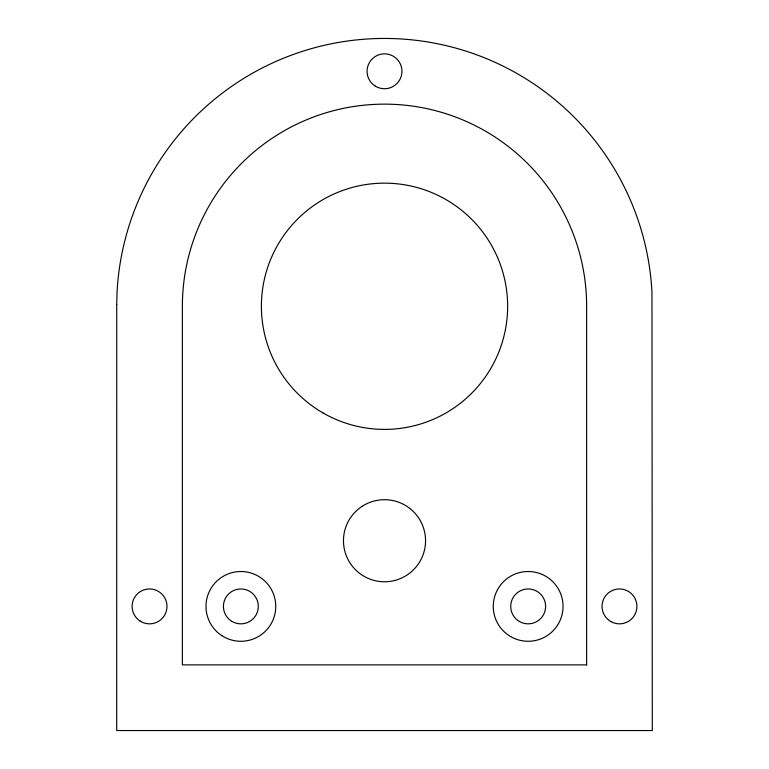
<?xml version="1.0" encoding="UTF-8"?>
<svg xmlns="http://www.w3.org/2000/svg" width="769" height="769" viewBox="0 0 769 769"><rect width="100%" height="100%" fill="white"/><g stroke="black" fill="none" stroke-linecap="round" stroke-linejoin="round"><path stroke-width="1.15" d="M116.734 304.553L116.705 730.55L652.295 730.55L651.968 292.258A267.823 267.823 0 0 0 384.51 38.45A267.823 267.823 0 0 0 117.051 292.258L116.734 304.553M362.161 506.31L360.392 507.521A41.045 41.045 0 0 0 354.009 568.195A41.045 41.045 0 0 0 415.01 568.195A41.045 41.045 0 0 0 408.637 507.521L406.868 506.31A41.045 41.045 0 0 0 362.161 506.31M586.641 664.877L182.378 664.877L182.378 306.273A202.132 202.132 0 0 1 384.51 104.142A202.132 202.132 0 0 1 586.641 306.273L586.641 664.877M375.012 85.926A17.447 17.447 0 0 0 401.927 72.209A17.447 17.447 0 0 0 376.589 55.753A17.447 17.447 0 0 0 375.012 85.926M610.749 621.506A17.447 17.447 0 0 0 636.915 606.395A17.447 17.447 0 0 0 610.749 591.294A17.447 17.447 0 0 0 610.749 621.506M140.045 621.025A17.447 17.447 0 0 0 166.969 607.308A17.447 17.447 0 0 0 141.631 590.852A17.447 17.447 0 0 0 140.045 621.025M221.866 635.655A34.884 34.884 0 0 0 275.706 608.221A34.884 34.884 0 0 0 225.029 575.318A34.884 34.884 0 0 0 221.866 635.655M510.712 636.607A34.884 34.884 0 0 0 563.043 606.395A34.884 34.884 0 0 0 510.712 576.183A34.884 34.884 0 0 0 510.712 636.607M519.44 621.506A17.447 17.447 0 0 0 545.606 606.395A17.447 17.447 0 0 0 519.44 591.294A17.447 17.447 0 0 0 519.44 621.506M232.142 621.506A17.447 17.447 0 0 0 258.307 606.395A17.447 17.447 0 0 0 232.142 591.294A17.447 17.447 0 0 0 232.142 621.506M322.951 412.905A123.127 123.127 0 0 0 507.636 306.273A123.127 123.127 0 0 0 322.951 199.642A123.127 123.127 0 0 0 322.951 412.905"/></g></svg>
